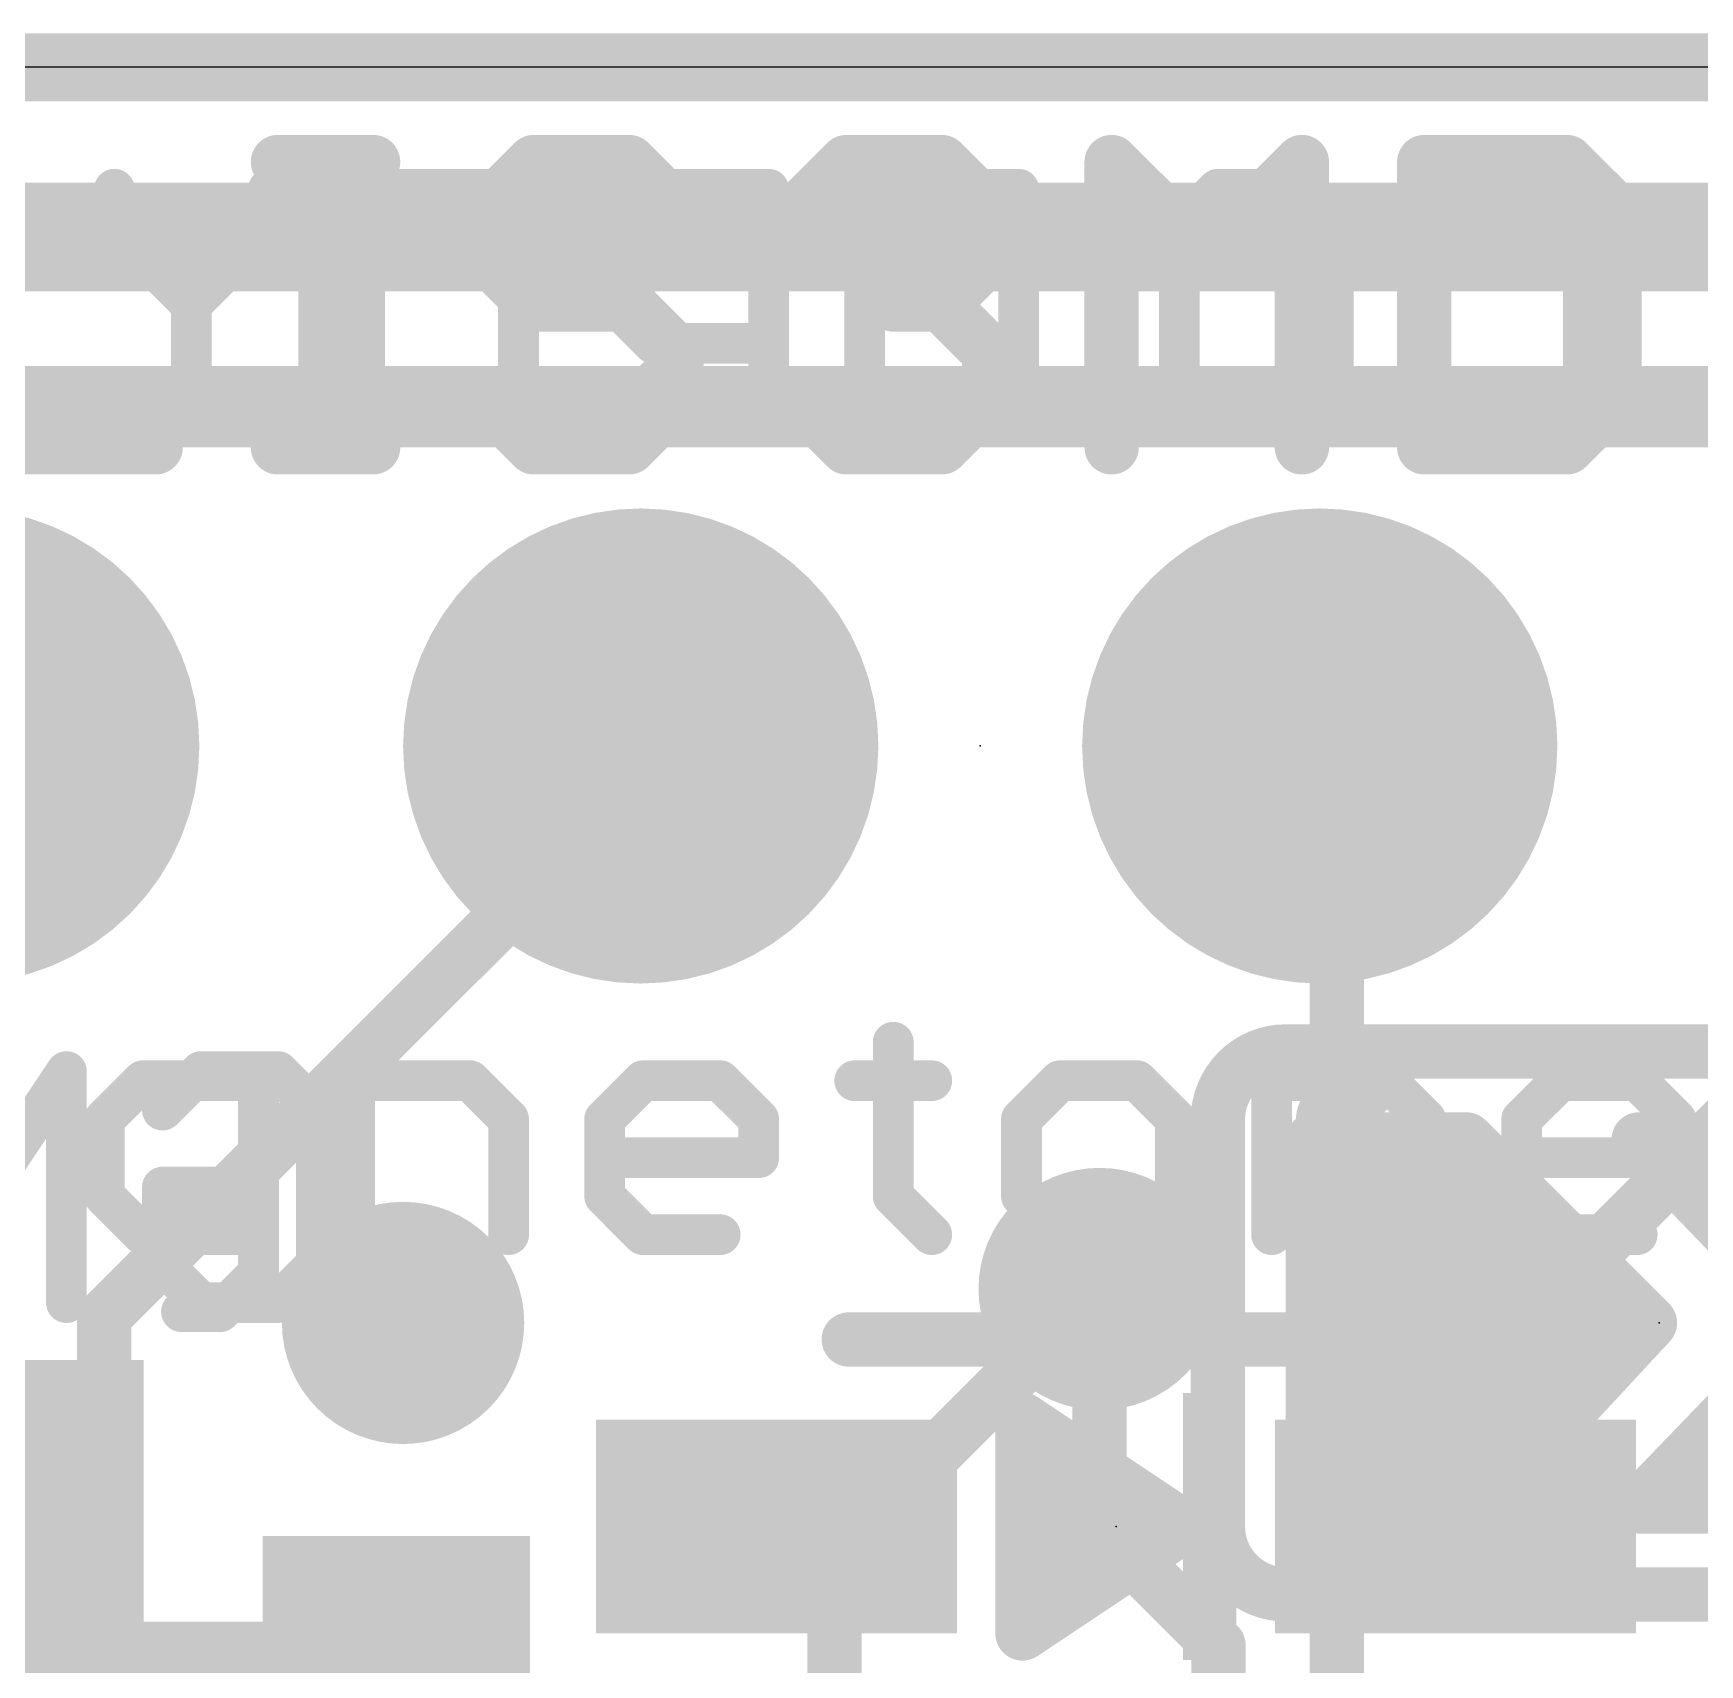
# Model space of a CAD drawing. Extents: x -0.1 to 25.5, y -0.1 to 17.9.
# Drawn here: x 9.16 to 15.39, y 11.8 to 17.91 of the extents above; entities that cross this region are included whole.
import ezdxf

# ---------------------------------------------------------------- set-up
doc = ezdxf.new("R2010")
doc.units = 0
for name, color, linetype in [('1', 12, 'CONTINUOUS'), ('16', 5, 'CONTINUOUS'), ('17', 110, 'CONTINUOUS'), ('18', 110, 'CONTINUOUS'), ('20', 53, 'CONTINUOUS'), ('21', 40, 'CONTINUOUS'), ('22', 6, 'CONTINUOUS'), ('23', 40, 'CONTINUOUS'), ('24', 6, 'CONTINUOUS')]:
    doc.layers.add(name, color=color, linetype=linetype)

# ---------------------------------------------------------------- blocks, each defined once
blk = doc.blocks.new('RECT')
blk.add_solid([(-0.5, -0.5), (0.5, -0.5), (-0.5, 0.5), (0.5, 0.5)])
blk = doc.blocks.new('ROUNDP')
at = {"const_width": 0.5}
blk.add_lwpolyline([(0, -0.25, 1), (0, 0.25, 1), (0, -0.25)], format="xyb", dxfattribs=at)
blk = doc.blocks.new('RECT121920X243840R50')
at = {"const_width": 0.1905}
blk.add_lwpolyline([(0.2858, -0.5715), (0.2858, 0.5715, 0.4142), (0.1905, 0.6668), (-0.1905, 0.6668, 0.4142), (-0.2858, 0.5715), (-0.2858, -0.5715, 0.4142), (-0.1905, -0.6668), (0.1905, -0.6668, 0.4142)], format="xyb", close=True, dxfattribs=at)
blk.add_solid([(-0.2159, -0.5969), (0.2159, -0.5969), (-0.2159, 0.5969), (0.2159, 0.5969)])
blk = doc.blocks.new('ROUNDV')
at = {"const_width": 0.5}
blk.add_lwpolyline([(0, -0.25, 1), (0, 0.25, 1), (0, -0.25)], format="xyb", dxfattribs=at)

msp = doc.modelspace()

# ---------------------------------------------------------------- linework, layer by layer
at = {"layer": '1'}
for points, const_width in [([(0, 17.78), (25.4, 17.78)], 0.254), ([(17.399, 16.51), (7.239, 16.51)], 0.3048), ([(16.51, 14.859), (14.478, 12.827)], 0.2032), ([(13.1466, 13.208), (12.2576, 12.319)], 0.2032), ([(14.478, 12.319), (14.478, 12.827)], 0.2032), ([(11.938, 12.319), (12.1548, 12.1022)], 0.2032), ([(12.2576, 12.319), (11.938, 12.319)], 0.2032), ([(8.951, 12.192), (9.332, 11.811)], 0.3048), ([(12.1548, 12.1022), (12.1548, 10.9474)], 0.2032), ([(9.332, 11.811), (10.4512, 11.811)], 0.3048), ([(10.4512, 11.811), (10.5156, 11.7466)], 0.3048)]:
    msp.add_lwpolyline(points, dxfattribs=dict(at, const_width=const_width))
for points, const_width in [([(13.1825, 13.1721, 1), (13.1107, 13.2439)], 0.1016), ([(14.5288, 12.827, 1), (14.4272, 12.827)], 0.1016), ([(14.4421, 12.8629, 1), (14.5139, 12.7911)], 0.1016), ([(11.9739, 12.3549, 1), (11.9021, 12.2831)], 0.1016), ([(11.938, 12.3698, 1), (11.938, 12.2682)], 0.1016), ([(12.2217, 12.3549, 1), (12.2935, 12.2831)], 0.1016), ([(12.2576, 12.2682, 1), (12.2576, 12.3698)], 0.1016), ([(14.4272, 12.319, 1), (14.5288, 12.319)], 0.1016), ([(12.2056, 12.1022, 1), (12.104, 12.1022)], 0.1016), ([(12.1189, 12.0663, 1), (12.1907, 12.1381)], 0.1016), ([(9.332, 11.8872, 1), (9.332, 11.7348)], 0.1524), ([(9.2781, 11.7571, 1), (9.3859, 11.8649)], 0.1524), ([(10.5051, 11.8649, 1), (10.3973, 11.7571)], 0.1524), ([(10.4512, 11.7348, 1), (10.4512, 11.8872)], 0.1524), ([(10.4617, 11.6927, 1), (10.5695, 11.8005)], 0.1524)]:
    msp.add_lwpolyline(points, format="xyb", dxfattribs=dict(at, const_width=const_width))
at = {"layer": '16'}
for points, const_width in [([(0, 17.78), (25.4, 17.78)], 0.254), ([(7.874, 17.145), (17.399, 17.145)], 0.4064), ([(11.43, 15.113), (11.43, 15.24)], 0.2032), ([(14.0335, 15.1765), (13.97, 15.24)], 0.2032), ([(14.0335, 15.1765), (14.0335, 13.843)], 0.2032), ([(9.4234, 13.1064), (11.43, 15.113)], 0.2032), ([(14.0335, 13.2715), (14.0335, 13.843)], 0.3048), ([(14.0335, 13.843), (14.0335, 13.081)], 0.2032), ([(14.5185, 13.7676), (13.947, 13.7676)], 0.2032), ([(13.947, 13.7676), (13.947, 12.3944)], 0.2032), ([(15.2051, 13.081), (14.5185, 13.7676)], 0.2032), ([(15.8242, 13.081), (15.163, 13.7676)], 0.2032), ([(15.163, 13.7676), (16.533, 13.7676)], 0.2032), ([(13.947, 13.6144), (14.6717, 13.6144)], 0.2032), ([(15.3105, 13.6144), (16.533, 13.6144)], 0.2032), ([(13.947, 13.4112), (14.8749, 13.4112)], 0.2032), ([(14.224, 13.081), (14.0335, 13.2715)], 0.3048), ([(13.1466, 12.319), (13.1466, 13.208)], 0.2032), ([(13.947, 13.208), (15.0781, 13.208)], 0.2032), ([(9.4234, 7.9756), (9.4234, 13.1064)], 0.2032), ([(14.0335, 13.081), (14.0335, 8.9535)], 0.2032), ([(14.224, 13.081), (14.0335, 13.081)], 0.2032), ([(14.5685, 12.3944), (15.2051, 13.081)], 0.2032), ([(15.163, 12.3944), (15.8242, 13.081)], 0.2032), ([(13.947, 13.0048), (15.1344, 13.0048)], 0.2032), ([(13.947, 12.8016), (14.946, 12.8016)], 0.2032), ([(13.947, 12.5984), (14.7576, 12.5984)], 0.2032), ([(15.3595, 12.5984), (16.533, 12.5984)], 0.2032), ([(13.947, 12.3952), (14.5692, 12.3952)], 0.2032), ([(13.947, 12.3944), (14.5685, 12.3944)], 0.2032), ([(16.533, 12.3944), (15.163, 12.3944)], 0.2032), ([(15.1638, 12.3952), (16.533, 12.3952)], 0.2032), ([(13.5911, 11.8745), (13.1466, 12.319)], 0.2032), ([(13.5911, 11.8745), (13.5911, 8.7609)], 0.2032)]:
    msp.add_lwpolyline(points, dxfattribs=dict(at, const_width=const_width))
for points, const_width in [([(11.4808, 15.24, 1), (11.3792, 15.24)], 0.1016), ([(14.0059, 15.2759, 1), (13.9341, 15.2041)], 0.1016), ([(14.0843, 15.1765, 1), (13.9827, 15.1765)], 0.1016), ([(11.4659, 15.0771, 1), (11.3941, 15.1489)], 0.1016), ([(13.9976, 15.1406, 1), (14.0694, 15.2124)], 0.1016), ([(11.3792, 15.113, 1), (11.4808, 15.113)], 0.1016), ([(14.1097, 13.843, 1), (13.9573, 13.843)], 0.1524), ([(14.0843, 13.843, 1), (13.9827, 13.843)], 0.1016), ([(13.947, 13.8184, 1), (13.947, 13.7168)], 0.1016), ([(13.9978, 13.7676, 1), (13.8962, 13.7676)], 0.1016), ([(13.9827, 13.843, 1), (14.0843, 13.843)], 0.1016), ([(14.5544, 13.8035, 1), (14.4826, 13.7317)], 0.1016), ([(14.5185, 13.7168, 1), (14.5185, 13.8184)], 0.1016), ([(15.1996, 13.8028, 1), (15.1264, 13.7324)], 0.1016), ([(15.163, 13.8184, 1), (15.163, 13.7168)], 0.1016), ([(13.947, 13.6652, 1), (13.947, 13.5636)], 0.1016), ([(14.6717, 13.5636, 1), (14.6717, 13.6652)], 0.1016), ([(15.3105, 13.6652, 1), (15.3105, 13.5636)], 0.1016), ([(13.947, 13.462, 1), (13.947, 13.3604)], 0.1016), ([(14.8749, 13.3604, 1), (14.8749, 13.462)], 0.1016), ([(14.0874, 13.3254, 1), (13.9796, 13.2176)], 0.1524), ([(13.9573, 13.2715, 1), (14.1097, 13.2715)], 0.1524), ([(13.1974, 13.208, 1), (13.0958, 13.208)], 0.1016), ([(13.947, 13.2588, 1), (13.947, 13.1572)], 0.1016), ([(15.0781, 13.1572, 1), (15.0781, 13.2588)], 0.1016), ([(9.4742, 13.1064, 1), (9.3726, 13.1064)], 0.1016), ([(9.3875, 13.1423, 1), (9.4593, 13.0705)], 0.1016), ([(14.0843, 13.081, 1), (13.9827, 13.081)], 0.1016), ([(14.0335, 13.1318, 1), (14.0335, 13.0302)], 0.1016), ([(14.1701, 13.0271, 1), (14.2779, 13.1349)], 0.1524), ([(14.224, 13.0302, 1), (14.224, 13.1318)], 0.1016), ([(15.2424, 13.0465, 1), (15.1678, 13.1155)], 0.1016), ([(15.1692, 13.0451, 1), (15.241, 13.1169)], 0.1016), ([(13.947, 13.0556, 1), (13.947, 12.954)], 0.1016), ([(13.9827, 13.081, 1), (14.0843, 13.081)], 0.1016), ([(15.1344, 12.954, 1), (15.1344, 13.0556)], 0.1016), ([(13.947, 12.8524, 1), (13.947, 12.7508)], 0.1016), ([(14.946, 12.7508, 1), (14.946, 12.8524)], 0.1016), ([(13.947, 12.6492, 1), (13.947, 12.5476)], 0.1016), ([(14.7576, 12.5476, 1), (14.7576, 12.6492)], 0.1016), ([(15.3595, 12.6492, 1), (15.3595, 12.5476)], 0.1016), ([(13.947, 12.446, 1), (13.947, 12.3444)], 0.1016), ([(13.947, 12.4452, 1), (13.947, 12.3436)], 0.1016), ([(14.5312, 12.4289, 1), (14.6058, 12.3599)], 0.1016), ([(14.5685, 12.3436, 1), (14.5685, 12.4452)], 0.1016), ([(14.5692, 12.3444, 1), (14.5692, 12.446)], 0.1016), ([(15.163, 12.4452, 1), (15.163, 12.3436)], 0.1016), ([(15.1264, 12.4296, 1), (15.1996, 12.3592)], 0.1016), ([(15.1638, 12.446, 1), (15.1638, 12.3444)], 0.1016), ([(13.1825, 12.3549, 1), (13.1107, 12.2831)], 0.1016), ([(13.8962, 12.3944, 1), (13.9978, 12.3944)], 0.1016), ([(13.0958, 12.319, 1), (13.1974, 12.319)], 0.1016), ([(13.6419, 11.8745, 1), (13.5403, 11.8745)], 0.1016), ([(13.5552, 11.8386, 1), (13.627, 11.9104)], 0.1016)]:
    msp.add_lwpolyline(points, format="xyb", dxfattribs=dict(at, const_width=const_width))
at = {"layer": '20'}
msp.add_line((22.86, 17.78), (2.54, 17.78), dxfattribs=at)
at = {"layer": '21'}
for points, const_width in [([(10.073, 17.4253), (10.4289, 17.4253)], 0.2032), ([(10.251, 16.3576), (10.251, 17.4253)], 0.2032), ([(11.0305, 17.4253), (10.8526, 17.2474)], 0.2032), ([(11.3865, 17.4253), (11.0305, 17.4253)], 0.2032), ([(11.5644, 17.2474), (11.3865, 17.4253)], 0.2032), ([(12.022, 17.2474), (12.1999, 17.4253)], 0.2032), ([(12.1999, 17.4253), (12.5559, 17.4253)], 0.2032), ([(12.5559, 17.4253), (12.7338, 17.2474)], 0.2032), ([(13.1914, 16.3576), (13.1914, 17.4253)], 0.2032), ([(13.1914, 17.4253), (13.5473, 17.0694)], 0.2032), ([(13.5473, 17.0694), (13.9032, 17.4253)], 0.2032), ([(13.9032, 17.4253), (13.9032, 16.3576)], 0.2032), ([(14.3608, 17.4253), (14.3608, 16.3576)], 0.2032), ([(14.8946, 17.4253), (14.3608, 17.4253)], 0.2032), ([(15.0726, 17.2474), (14.8946, 17.4253)], 0.2032), ([(10.8526, 17.2474), (10.8526, 17.0694)], 0.2032), ([(12.7338, 17.2474), (12.7338, 17.0694)], 0.2032), ([(15.0726, 16.5356), (15.0726, 17.2474)], 0.2032), ([(10.8526, 17.0694), (11.0305, 16.8915)], 0.2032), ([(12.7338, 17.0694), (12.5559, 16.8915)], 0.2032), ([(11.0305, 16.8915), (11.3865, 16.8915)], 0.2032), ([(11.3865, 16.8915), (11.5644, 16.7135)], 0.2032), ([(12.5559, 16.8915), (12.3779, 16.8915)], 0.2032), ([(12.5559, 16.8915), (12.7338, 16.7135)], 0.2032), ([(11.5644, 16.7135), (11.5644, 16.5356)], 0.2032), ([(12.7338, 16.7135), (12.7338, 16.5356)], 0.2032), ([(11.0305, 16.3576), (10.8526, 16.5356)], 0.2032), ([(11.5644, 16.5356), (11.3865, 16.3576)], 0.2032), ([(12.1999, 16.3576), (12.022, 16.5356)], 0.2032), ([(12.7338, 16.5356), (12.5559, 16.3576)], 0.2032), ([(14.8946, 16.3576), (15.0726, 16.5356)], 0.2032), ([(8.9036, 16.3576), (9.6154, 16.3576)], 0.2032), ([(10.073, 16.3576), (10.4289, 16.3576)], 0.2032), ([(11.3865, 16.3576), (11.0305, 16.3576)], 0.2032), ([(12.5559, 16.3576), (12.1999, 16.3576)], 0.2032), ([(14.3608, 16.3576), (14.8946, 16.3576)], 0.2032), ([(12.3745, 14.1315), (12.3745, 13.5553)], 0.1524), ([(9.568, 13.9874), (9.4239, 13.8434)], 0.1524), ([(10.0001, 13.9874), (9.568, 13.9874)], 0.1524), ([(10.0001, 13.2671), (10.0001, 13.9874)], 0.1524), ([(10.3594, 13.4112), (10.3594, 13.9874)], 0.1524), ([(10.3594, 13.9874), (10.7916, 13.9874)], 0.1524), ([(10.7916, 13.9874), (10.9357, 13.8434)], 0.1524), ([(11.295, 13.8434), (11.439, 13.9874)], 0.1524), ([(11.439, 13.9874), (11.7271, 13.9874)], 0.1524), ([(11.7271, 13.9874), (11.8712, 13.8434)], 0.1524), ([(12.2305, 13.9874), (12.5186, 13.9874)], 0.1524), ([(12.9982, 13.9874), (12.8542, 13.8434)], 0.1524), ([(13.2863, 13.9874), (12.9982, 13.9874)], 0.1524), ([(13.4304, 13.8434), (13.2863, 13.9874)], 0.1524), ([(13.7897, 13.4112), (13.7897, 13.9874)], 0.1524), ([(13.7897, 13.9874), (13.9337, 13.9874)], 0.1524), ([(13.9337, 13.9874), (14.0778, 13.8434)], 0.1524), ([(14.0778, 13.8434), (14.2218, 13.9874)], 0.1524), ([(14.2218, 13.9874), (14.3659, 13.8434)], 0.1524), ([(14.7252, 13.8434), (14.8693, 13.9874)], 0.1524), ([(14.8693, 13.9874), (15.1574, 13.9874)], 0.1524), ([(15.1574, 13.9874), (15.3014, 13.8434)], 0.1524), ([(9.4239, 13.8434), (9.4239, 13.5553)], 0.1524), ([(10.9357, 13.8434), (10.9357, 13.4112)], 0.1524), ([(11.295, 13.5553), (11.295, 13.8434)], 0.1524), ([(11.8712, 13.8434), (11.8712, 13.6993)], 0.1524), ([(12.8542, 13.8434), (12.8542, 13.5553)], 0.1524), ([(13.4304, 13.5553), (13.4304, 13.8434)], 0.1524), ([(14.0778, 13.8434), (14.0778, 13.4112)], 0.1524), ([(14.3659, 13.8434), (14.3659, 13.4112)], 0.1524), ([(14.7252, 13.5553), (14.7252, 13.8434)], 0.1524), ([(15.3014, 13.8434), (15.3014, 13.6993)], 0.1524), ([(11.8712, 13.6993), (11.295, 13.6993)], 0.1524), ([(15.3014, 13.6993), (14.7252, 13.6993)], 0.1524), ([(9.4239, 13.5553), (9.568, 13.4112)], 0.1524), ([(11.439, 13.4112), (11.295, 13.5553)], 0.1524), ([(12.3745, 13.5553), (12.5186, 13.4112)], 0.1524), ([(12.8542, 13.5553), (12.9982, 13.4112)], 0.1524), ([(13.2863, 13.4112), (13.4304, 13.5553)], 0.1524), ([(14.8693, 13.4112), (14.7252, 13.5553)], 0.1524), ([(9.568, 13.4112), (10.0001, 13.4112)], 0.1524), ([(11.7271, 13.4112), (11.439, 13.4112)], 0.1524), ([(12.9982, 13.4112), (13.2863, 13.4112)], 0.1524), ([(15.1574, 13.4112), (14.8693, 13.4112)], 0.1524), ([(9.8561, 13.1231), (10.0001, 13.2671)], 0.1524), ([(9.712, 13.1231), (9.8561, 13.1231)], 0.1524), ([(12.208, 13.019), (14.208, 13.019)], 0.2032), ([(12.858, 11.919), (12.858, 12.719)], 0.2032), ([(12.858, 12.719), (13.458, 12.319)], 0.2032), ([(13.008, 12.119), (13.008, 12.519)], 0.2032), ([(13.008, 12.519), (13.308, 12.319)], 0.2032), ([(13.008, 12.3952), (13.1937, 12.3952)], 0.2032), ([(13.458, 12.319), (12.858, 11.919)], 0.2032), ([(13.308, 12.319), (13.008, 12.119)], 0.2032), ([(13.008, 12.192), (13.1175, 12.192)], 0.2032)]:
    msp.add_lwpolyline(points, dxfattribs=dict(at, const_width=const_width))
for points, const_width in [([(10.073, 17.4761, 1), (10.073, 17.3745)], 0.1016), ([(10.3018, 17.4253, 1), (10.2002, 17.4253)], 0.1016), ([(10.4289, 17.3745, 1), (10.4289, 17.4761)], 0.1016), ([(11.0305, 17.4761, 1), (11.0305, 17.3745)], 0.1016), ([(11.0665, 17.3894, 1), (10.9946, 17.4612)], 0.1016), ([(11.4224, 17.4612, 1), (11.3505, 17.3894)], 0.1016), ([(11.3865, 17.3745, 1), (11.3865, 17.4761)], 0.1016), ([(12.1999, 17.4761, 1), (12.1999, 17.3745)], 0.1016), ([(12.2359, 17.3894, 1), (12.164, 17.4612)], 0.1016), ([(12.5918, 17.4612, 1), (12.5199, 17.3894)], 0.1016), ([(12.5559, 17.3745, 1), (12.5559, 17.4761)], 0.1016), ([(13.2422, 17.4253, 1), (13.1406, 17.4253)], 0.1016), ([(13.2273, 17.4612, 1), (13.1555, 17.3894)], 0.1016), ([(13.954, 17.4253, 1), (13.8524, 17.4253)], 0.1016), ([(13.9391, 17.3894, 1), (13.8673, 17.4612)], 0.1016), ([(14.4116, 17.4253, 1), (14.31, 17.4253)], 0.1016), ([(14.3608, 17.4761, 1), (14.3608, 17.3745)], 0.1016), ([(14.9306, 17.4612, 1), (14.8587, 17.3894)], 0.1016), ([(14.8946, 17.3745, 1), (14.8946, 17.4761)], 0.1016), ([(10.9034, 17.2474, 1), (10.8018, 17.2474)], 0.1016), ([(10.8167, 17.2833, 1), (10.8885, 17.2114)], 0.1016), ([(11.5285, 17.2114, 1), (11.6003, 17.2833)], 0.1016), ([(11.9861, 17.2833, 1), (12.0579, 17.2114)], 0.1016), ([(12.7846, 17.2474, 1), (12.683, 17.2474)], 0.1016), ([(12.6979, 17.2114, 1), (12.7697, 17.2833)], 0.1016), ([(15.1234, 17.2474, 1), (15.0218, 17.2474)], 0.1016), ([(15.0367, 17.2114, 1), (15.1085, 17.2833)], 0.1016), ([(10.8885, 17.1053, 1), (10.8167, 17.0335)], 0.1016), ([(12.7697, 17.0335, 1), (12.6979, 17.1053)], 0.1016), ([(13.5114, 17.1053, 1), (13.5832, 17.0335)], 0.1016), ([(13.5114, 17.0335, 1), (13.5832, 17.1053)], 0.1016), ([(10.8018, 17.0694, 1), (10.9034, 17.0694)], 0.1016), ([(12.683, 17.0694, 1), (12.7846, 17.0694)], 0.1016), ([(11.0305, 16.9423, 1), (11.0305, 16.8407)], 0.1016), ([(10.9946, 16.8555, 1), (11.0665, 16.9274)], 0.1016), ([(11.4224, 16.9274, 1), (11.3505, 16.8555)], 0.1016), ([(11.3865, 16.8407, 1), (11.3865, 16.9423)], 0.1016), ([(12.3779, 16.9423, 1), (12.3779, 16.8407)], 0.1016), ([(12.5918, 16.9274, 1), (12.5199, 16.8555)], 0.1016), ([(12.5199, 16.9274, 1), (12.5918, 16.8555)], 0.1016), ([(12.5559, 16.8407, 1), (12.5559, 16.9423)], 0.1016), ([(11.6152, 16.7135, 1), (11.5136, 16.7135)], 0.1016), ([(11.5285, 16.6776, 1), (11.6003, 16.7494)], 0.1016), ([(12.7846, 16.7135, 1), (12.683, 16.7135)], 0.1016), ([(12.6979, 16.6776, 1), (12.7697, 16.7494)], 0.1016), ([(10.8885, 16.5715, 1), (10.8167, 16.4996)], 0.1016), ([(11.5136, 16.5356, 1), (11.6152, 16.5356)], 0.1016), ([(11.6003, 16.4996, 1), (11.5285, 16.5715)], 0.1016), ([(12.0579, 16.5715, 1), (11.9861, 16.4996)], 0.1016), ([(12.683, 16.5356, 1), (12.7846, 16.5356)], 0.1016), ([(12.7697, 16.4996, 1), (12.6979, 16.5715)], 0.1016), ([(15.0218, 16.5356, 1), (15.1234, 16.5356)], 0.1016), ([(15.1085, 16.4996, 1), (15.0367, 16.5715)], 0.1016), ([(9.6154, 16.3068, 1), (9.6154, 16.4084)], 0.1016), ([(10.073, 16.4084, 1), (10.073, 16.3068)], 0.1016), ([(10.4289, 16.3068, 1), (10.4289, 16.4084)], 0.1016), ([(11.0305, 16.4084, 1), (11.0305, 16.3068)], 0.1016), ([(11.3865, 16.3068, 1), (11.3865, 16.4084)], 0.1016), ([(12.1999, 16.4084, 1), (12.1999, 16.3068)], 0.1016), ([(12.5559, 16.3068, 1), (12.5559, 16.4084)], 0.1016), ([(14.3608, 16.4084, 1), (14.3608, 16.3068)], 0.1016), ([(14.8946, 16.3068, 1), (14.8946, 16.4084)], 0.1016), ([(10.2002, 16.3576, 1), (10.3018, 16.3576)], 0.1016), ([(10.9946, 16.3217, 1), (11.0665, 16.3935)], 0.1016), ([(11.3505, 16.3935, 1), (11.4224, 16.3217)], 0.1016), ([(12.164, 16.3217, 1), (12.2359, 16.3935)], 0.1016), ([(12.5199, 16.3935, 1), (12.5918, 16.3217)], 0.1016), ([(13.1406, 16.3576, 1), (13.2422, 16.3576)], 0.1016), ([(13.8524, 16.3576, 1), (13.954, 16.3576)], 0.1016), ([(14.31, 16.3576, 1), (14.4116, 16.3576)], 0.1016), ([(14.8587, 16.3935, 1), (14.9306, 16.3217)], 0.1016), ([(12.4126, 14.1315, 1), (12.3364, 14.1315)], 0.0762), ([(9.568, 14.0255, 1), (9.568, 13.9493)], 0.0762), ([(9.5949, 13.9605, 1), (9.541, 14.0144)], 0.0762), ([(10.0382, 13.9874, 1), (9.962, 13.9874)], 0.0762), ([(10.0001, 13.9493, 1), (10.0001, 14.0255)], 0.0762), ([(10.3975, 13.9874, 1), (10.3213, 13.9874)], 0.0762), ([(10.3594, 14.0255, 1), (10.3594, 13.9493)], 0.0762), ([(10.8186, 14.0144, 1), (10.7647, 13.9605)], 0.0762), ([(10.7916, 13.9493, 1), (10.7916, 14.0255)], 0.0762), ([(11.439, 14.0255, 1), (11.439, 13.9493)], 0.0762), ([(11.466, 13.9605, 1), (11.4121, 14.0144)], 0.0762), ([(11.7541, 14.0144, 1), (11.7002, 13.9605)], 0.0762), ([(11.7271, 13.9493, 1), (11.7271, 14.0255)], 0.0762), ([(12.2305, 14.0255, 1), (12.2305, 13.9493)], 0.0762), ([(12.5186, 13.9493, 1), (12.5186, 14.0255)], 0.0762), ([(12.9982, 14.0255, 1), (12.9982, 13.9493)], 0.0762), ([(13.0252, 13.9605, 1), (12.9713, 14.0144)], 0.0762), ([(13.3133, 14.0144, 1), (13.2594, 13.9605)], 0.0762), ([(13.2863, 13.9493, 1), (13.2863, 14.0255)], 0.0762), ([(13.8278, 13.9874, 1), (13.7516, 13.9874)], 0.0762), ([(13.7897, 14.0255, 1), (13.7897, 13.9493)], 0.0762), ([(13.9607, 14.0144, 1), (13.9068, 13.9605)], 0.0762), ([(13.9337, 13.9493, 1), (13.9337, 14.0255)], 0.0762), ([(14.2488, 14.0144, 1), (14.1949, 13.9605)], 0.0762), ([(14.2488, 13.9605, 1), (14.1949, 14.0144)], 0.0762), ([(14.8693, 14.0255, 1), (14.8693, 13.9493)], 0.0762), ([(14.8962, 13.9605, 1), (14.8423, 14.0144)], 0.0762), ([(15.1843, 14.0144, 1), (15.1304, 13.9605)], 0.0762), ([(15.1574, 13.9493, 1), (15.1574, 14.0255)], 0.0762), ([(9.462, 13.8434, 1), (9.3858, 13.8434)], 0.0762), ([(9.397, 13.8703, 1), (9.4509, 13.8164)], 0.0762), ([(10.9738, 13.8434, 1), (10.8976, 13.8434)], 0.0762), ([(10.9087, 13.8164, 1), (10.9626, 13.8703)], 0.0762), ([(11.268, 13.8703, 1), (11.3219, 13.8164)], 0.0762), ([(11.3331, 13.8434, 1), (11.2569, 13.8434)], 0.0762), ([(11.9093, 13.8434, 1), (11.8331, 13.8434)], 0.0762), ([(11.8442, 13.8164, 1), (11.8981, 13.8703)], 0.0762), ([(12.8272, 13.8703, 1), (12.8811, 13.8164)], 0.0762), ([(12.8923, 13.8434, 1), (12.8161, 13.8434)], 0.0762), ([(13.4685, 13.8434, 1), (13.3923, 13.8434)], 0.0762), ([(13.4034, 13.8164, 1), (13.4573, 13.8703)], 0.0762), ([(14.0508, 13.8703, 1), (14.1047, 13.8164)], 0.0762), ([(14.1159, 13.8434, 1), (14.0397, 13.8434)], 0.0762), ([(14.0508, 13.8164, 1), (14.1047, 13.8703)], 0.0762), ([(14.404, 13.8434, 1), (14.3278, 13.8434)], 0.0762), ([(14.339, 13.8164, 1), (14.3928, 13.8703)], 0.0762), ([(14.7633, 13.8434, 1), (14.6871, 13.8434)], 0.0762), ([(14.6983, 13.8703, 1), (14.7521, 13.8164)], 0.0762), ([(15.3395, 13.8434, 1), (15.2633, 13.8434)], 0.0762), ([(15.2745, 13.8164, 1), (15.3284, 13.8703)], 0.0762), ([(11.295, 13.7374, 1), (11.295, 13.6612)], 0.0762), ([(11.8331, 13.6993, 1), (11.9093, 13.6993)], 0.0762), ([(11.8712, 13.6612, 1), (11.8712, 13.7374)], 0.0762), ([(14.7252, 13.7374, 1), (14.7252, 13.6612)], 0.0762), ([(15.2633, 13.6993, 1), (15.3395, 13.6993)], 0.0762), ([(15.3014, 13.6612, 1), (15.3014, 13.7374)], 0.0762), ([(9.4509, 13.5822, 1), (9.397, 13.5283)], 0.0762), ([(9.3858, 13.5553, 1), (9.462, 13.5553)], 0.0762), ([(11.3219, 13.5822, 1), (11.268, 13.5283)], 0.0762), ([(11.2569, 13.5553, 1), (11.3331, 13.5553)], 0.0762), ([(12.4015, 13.5822, 1), (12.3476, 13.5283)], 0.0762), ([(12.3364, 13.5553, 1), (12.4126, 13.5553)], 0.0762), ([(12.8811, 13.5822, 1), (12.8272, 13.5283)], 0.0762), ([(12.8161, 13.5553, 1), (12.8923, 13.5553)], 0.0762), ([(13.3923, 13.5553, 1), (13.4685, 13.5553)], 0.0762), ([(13.4573, 13.5283, 1), (13.4034, 13.5822)], 0.0762), ([(14.7521, 13.5822, 1), (14.6983, 13.5283)], 0.0762), ([(14.6871, 13.5553, 1), (14.7633, 13.5553)], 0.0762), ([(9.568, 13.4493, 1), (9.568, 13.3731)], 0.0762), ([(9.541, 13.3843, 1), (9.5949, 13.4381)], 0.0762), ([(10.0001, 13.3731, 1), (10.0001, 13.4493)], 0.0762), ([(11.439, 13.4493, 1), (11.439, 13.3731)], 0.0762), ([(11.4121, 13.3843, 1), (11.466, 13.4381)], 0.0762), ([(11.7271, 13.3731, 1), (11.7271, 13.4493)], 0.0762), ([(12.4916, 13.3843, 1), (12.5455, 13.4381)], 0.0762), ([(12.9982, 13.4493, 1), (12.9982, 13.3731)], 0.0762), ([(12.9713, 13.3843, 1), (13.0252, 13.4381)], 0.0762), ([(13.2594, 13.4381, 1), (13.3133, 13.3843)], 0.0762), ([(13.2863, 13.3731, 1), (13.2863, 13.4493)], 0.0762), ([(14.8693, 13.4493, 1), (14.8693, 13.3731)], 0.0762), ([(14.8423, 13.3843, 1), (14.8962, 13.4381)], 0.0762), ([(15.1574, 13.3731, 1), (15.1574, 13.4493)], 0.0762), ([(10.3213, 13.4112, 1), (10.3975, 13.4112)], 0.0762), ([(10.8976, 13.4112, 1), (10.9738, 13.4112)], 0.0762), ([(13.7516, 13.4112, 1), (13.8278, 13.4112)], 0.0762), ([(14.0397, 13.4112, 1), (14.1159, 13.4112)], 0.0762), ([(14.3278, 13.4112, 1), (14.404, 13.4112)], 0.0762), ([(10.0271, 13.2402, 1), (9.9732, 13.2941)], 0.0762), ([(9.962, 13.2671, 1), (10.0382, 13.2671)], 0.0762), ([(9.712, 13.1612, 1), (9.712, 13.085)], 0.0762), ([(9.8291, 13.15, 1), (9.883, 13.0961)], 0.0762), ([(9.8561, 13.085, 1), (9.8561, 13.1612)], 0.0762), ([(12.208, 13.0698, 1), (12.208, 12.9682)], 0.1016), ([(14.208, 12.9682, 1), (14.208, 13.0698)], 0.1016), ([(12.9088, 12.719, 1), (12.8072, 12.719)], 0.1016), ([(12.8862, 12.7613, 1), (12.8298, 12.6767)], 0.1016), ([(13.0588, 12.519, 1), (12.9572, 12.519)], 0.1016), ([(13.0362, 12.5613, 1), (12.9798, 12.4767)], 0.1016), ([(13.008, 12.446, 1), (13.008, 12.3444)], 0.1016), ([(13.1937, 12.3444, 1), (13.1937, 12.446)], 0.1016), ([(13.3362, 12.2767, 1), (13.2798, 12.3613)], 0.1016), ([(13.2798, 12.2767, 1), (13.3362, 12.3613)], 0.1016), ([(13.4862, 12.2767, 1), (13.4298, 12.3613)], 0.1016), ([(13.4298, 12.2767, 1), (13.4862, 12.3613)], 0.1016), ([(13.008, 12.2428, 1), (13.008, 12.1412)], 0.1016), ([(13.1175, 12.1412, 1), (13.1175, 12.2428)], 0.1016), ([(12.9798, 12.1613, 1), (13.0362, 12.0767)], 0.1016), ([(12.9572, 12.119, 1), (13.0588, 12.119)], 0.1016), ([(12.8298, 11.9613, 1), (12.8862, 11.8767)], 0.1016), ([(12.8072, 11.919, 1), (12.9088, 11.919)], 0.1016)]:
    msp.add_lwpolyline(points, format="xyb", dxfattribs=dict(at, const_width=const_width))
at = {"layer": '22'}
for points, const_width in [([(9.4611, 17.1795), (9.4611, 17.3235)], 0.1524), ([(10.0373, 17.3235), (10.0373, 17.1795)], 0.1524), ([(10.3966, 17.1795), (10.5406, 17.3235)], 0.1524), ([(10.5406, 17.3235), (10.9728, 17.3235)], 0.1524), ([(10.9728, 17.3235), (10.9728, 16.4592)], 0.1524), ([(11.4762, 17.3235), (11.3321, 17.1795)], 0.1524), ([(11.9083, 17.3235), (11.4762, 17.3235)], 0.1524), ([(11.9083, 16.4592), (11.9083, 17.3235)], 0.1524), ([(12.2676, 17.1795), (12.4117, 17.3235)], 0.1524), ([(12.4117, 17.3235), (12.8438, 17.3235)], 0.1524), ([(12.8438, 17.3235), (12.8438, 16.4592)], 0.1524), ([(13.4446, 17.1795), (13.5886, 17.3235)], 0.1524), ([(13.5886, 17.3235), (13.8767, 17.3235)], 0.1524), ([(13.8767, 17.3235), (14.0208, 17.1795)], 0.1524), ([(14.3801, 17.1795), (14.5242, 17.3235)], 0.1524), ([(14.5242, 17.3235), (14.9563, 17.3235)], 0.1524), ([(14.9563, 17.3235), (14.9563, 16.4592)], 0.1524), ([(9.7492, 16.8914), (9.4611, 17.1795)], 0.1524), ([(10.0373, 17.1795), (9.7492, 16.8914)], 0.1524), ([(10.3966, 16.6033), (10.3966, 17.1795)], 0.1524), ([(11.3321, 17.1795), (11.3321, 16.8914)], 0.1524), ([(12.2676, 16.6033), (12.2676, 17.1795)], 0.1524), ([(13.4446, 16.6033), (13.4446, 17.1795)], 0.1524), ([(14.0208, 17.1795), (14.0208, 16.6033)], 0.1524), ([(14.3801, 16.6033), (14.3801, 17.1795)], 0.1524), ([(9.7492, 16.8914), (9.7492, 16.4592)], 0.1524), ([(11.3321, 16.8914), (11.4762, 16.7473)], 0.1524), ([(11.6202, 16.7473), (11.3321, 16.4592)], 0.1524), ([(11.4762, 16.7473), (11.9083, 16.7473)], 0.1524), ([(10.5406, 16.4592), (10.3966, 16.6033)], 0.1524), ([(12.4117, 16.4592), (12.2676, 16.6033)], 0.1524), ([(13.5886, 16.4592), (13.4446, 16.6033)], 0.1524), ([(14.0208, 16.6033), (13.8767, 16.4592)], 0.1524), ([(14.5242, 16.4592), (14.3801, 16.6033)], 0.1524), ([(10.9728, 16.4592), (10.5406, 16.4592)], 0.1524), ([(12.8438, 16.4592), (12.4117, 16.4592)], 0.1524), ([(13.8767, 16.4592), (13.5886, 16.4592)], 0.1524), ([(14.9563, 16.4592), (14.5242, 16.4592)], 0.1524), ([(16.637, 14.097), (13.843, 14.097)], 0.2032), ([(9.2816, 14.0215), (8.7053, 13.1572)], 0.1524), ([(9.2816, 13.1572), (9.2816, 14.0215)], 0.1524), ([(9.6409, 13.8775), (9.7849, 14.0215)], 0.1524), ([(9.7849, 14.0215), (10.073, 14.0215)], 0.1524), ([(10.073, 14.0215), (10.2171, 13.8775)], 0.1524), ([(10.2171, 13.8775), (10.2171, 13.3013)], 0.1524), ([(13.589, 13.843), (13.589, 12.319)], 0.2032), ([(9.6409, 13.3013), (9.6409, 13.5894)], 0.1524), ([(9.6409, 13.5894), (9.929, 13.5894)], 0.1524), ([(9.7849, 13.1572), (9.6409, 13.3013)], 0.1524), ([(10.2171, 13.3013), (10.073, 13.1572)], 0.1524), ([(10.073, 13.1572), (9.7849, 13.1572)], 0.1524), ([(13.843, 12.065), (16.637, 12.065)], 0.2032)]:
    msp.add_lwpolyline(points, dxfattribs=dict(at, const_width=const_width))
for points, const_width in [([(9.4992, 17.3235, 1), (9.423, 17.3235)], 0.0762), ([(10.0754, 17.3235, 1), (9.9992, 17.3235)], 0.0762), ([(10.5406, 17.3616, 1), (10.5406, 17.2854)], 0.0762), ([(10.5676, 17.2966, 1), (10.5137, 17.3505)], 0.0762), ([(11.0109, 17.3235, 1), (10.9347, 17.3235)], 0.0762), ([(10.9728, 17.2854, 1), (10.9728, 17.3616)], 0.0762), ([(11.4762, 17.3616, 1), (11.4762, 17.2854)], 0.0762), ([(11.5031, 17.2966, 1), (11.4492, 17.3505)], 0.0762), ([(11.9464, 17.3235, 1), (11.8702, 17.3235)], 0.0762), ([(11.9083, 17.2854, 1), (11.9083, 17.3616)], 0.0762), ([(12.4117, 17.3616, 1), (12.4117, 17.2854)], 0.0762), ([(12.4386, 17.2966, 1), (12.3847, 17.3505)], 0.0762), ([(12.8819, 17.3235, 1), (12.8057, 17.3235)], 0.0762), ([(12.8438, 17.2854, 1), (12.8438, 17.3616)], 0.0762), ([(13.5886, 17.3616, 1), (13.5886, 17.2854)], 0.0762), ([(13.6156, 17.2966, 1), (13.5617, 17.3505)], 0.0762), ([(13.9037, 17.3505, 1), (13.8498, 17.2966)], 0.0762), ([(13.8767, 17.2854, 1), (13.8767, 17.3616)], 0.0762), ([(14.5242, 17.3616, 1), (14.5242, 17.2854)], 0.0762), ([(14.5511, 17.2966, 1), (14.4972, 17.3505)], 0.0762), ([(14.9944, 17.3235, 1), (14.9182, 17.3235)], 0.0762), ([(14.9563, 17.2854, 1), (14.9563, 17.3616)], 0.0762), ([(9.488, 17.2064, 1), (9.4341, 17.1525)], 0.0762), ([(9.423, 17.1795, 1), (9.4992, 17.1795)], 0.0762), ([(9.9992, 17.1795, 1), (10.0754, 17.1795)], 0.0762), ([(10.0642, 17.1525, 1), (10.0103, 17.2064)], 0.0762), ([(10.3696, 17.2064, 1), (10.4235, 17.1525)], 0.0762), ([(10.4347, 17.1795, 1), (10.3585, 17.1795)], 0.0762), ([(11.3702, 17.1795, 1), (11.294, 17.1795)], 0.0762), ([(11.3052, 17.2064, 1), (11.359, 17.1525)], 0.0762), ([(12.3057, 17.1795, 1), (12.2295, 17.1795)], 0.0762), ([(12.2407, 17.2064, 1), (12.2946, 17.1525)], 0.0762), ([(13.4176, 17.2064, 1), (13.4715, 17.1525)], 0.0762), ([(13.4827, 17.1795, 1), (13.4065, 17.1795)], 0.0762), ([(14.0589, 17.1795, 1), (13.9827, 17.1795)], 0.0762), ([(13.9939, 17.1525, 1), (14.0477, 17.2064)], 0.0762), ([(14.4182, 17.1795, 1), (14.342, 17.1795)], 0.0762), ([(14.3532, 17.2064, 1), (14.407, 17.1525)], 0.0762), ([(9.7222, 16.9183, 1), (9.7761, 16.8644)], 0.0762), ([(9.7873, 16.8914, 1), (9.7111, 16.8914)], 0.0762), ([(9.7222, 16.8644, 1), (9.7761, 16.9183)], 0.0762), ([(11.359, 16.9183, 1), (11.3052, 16.8644)], 0.0762), ([(11.294, 16.8914, 1), (11.3702, 16.8914)], 0.0762), ([(11.4762, 16.7854, 1), (11.4762, 16.7092)], 0.0762), ([(11.4492, 16.7204, 1), (11.5031, 16.7743)], 0.0762), ([(11.6471, 16.7204, 1), (11.5933, 16.7743)], 0.0762), ([(11.9083, 16.7092, 1), (11.9083, 16.7854)], 0.0762), ([(10.4235, 16.6302, 1), (10.3696, 16.5763)], 0.0762), ([(12.2946, 16.6302, 1), (12.2407, 16.5763)], 0.0762), ([(13.4715, 16.6302, 1), (13.4176, 16.5763)], 0.0762), ([(14.0477, 16.5763, 1), (13.9939, 16.6302)], 0.0762), ([(14.407, 16.6302, 1), (14.3532, 16.5763)], 0.0762), ([(10.3585, 16.6033, 1), (10.4347, 16.6033)], 0.0762), ([(12.2295, 16.6033, 1), (12.3057, 16.6033)], 0.0762), ([(13.4065, 16.6033, 1), (13.4827, 16.6033)], 0.0762), ([(13.9827, 16.6033, 1), (14.0589, 16.6033)], 0.0762), ([(14.342, 16.6033, 1), (14.4182, 16.6033)], 0.0762), ([(10.5406, 16.4973, 1), (10.5406, 16.4211)], 0.0762), ([(10.5137, 16.4323, 1), (10.5676, 16.4861)], 0.0762), ([(10.9728, 16.4211, 1), (10.9728, 16.4973)], 0.0762), ([(11.3052, 16.4861, 1), (11.359, 16.4323)], 0.0762), ([(12.4117, 16.4973, 1), (12.4117, 16.4211)], 0.0762), ([(12.3847, 16.4323, 1), (12.4386, 16.4861)], 0.0762), ([(12.8438, 16.4211, 1), (12.8438, 16.4973)], 0.0762), ([(13.5886, 16.4973, 1), (13.5886, 16.4211)], 0.0762), ([(13.5617, 16.4323, 1), (13.6156, 16.4861)], 0.0762), ([(13.8498, 16.4861, 1), (13.9037, 16.4323)], 0.0762), ([(13.8767, 16.4211, 1), (13.8767, 16.4973)], 0.0762), ([(14.5242, 16.4973, 1), (14.5242, 16.4211)], 0.0762), ([(14.4972, 16.4323, 1), (14.5511, 16.4861)], 0.0762), ([(14.9563, 16.4211, 1), (14.9563, 16.4973)], 0.0762), ([(9.7111, 16.4592, 1), (9.7873, 16.4592)], 0.0762), ([(10.9347, 16.4592, 1), (11.0109, 16.4592)], 0.0762), ([(11.8702, 16.4592, 1), (11.9464, 16.4592)], 0.0762), ([(12.8057, 16.4592, 1), (12.8819, 16.4592)], 0.0762), ([(14.9182, 16.4592, 1), (14.9944, 16.4592)], 0.0762), ([(13.843, 14.097, 0.4142), (13.589, 13.843)], 0.2032), ([(13.843, 14.1478, 1), (13.843, 14.0462)], 0.1016), ([(13.843, 14.0462, 1), (13.843, 14.1478)], 0.1016), ([(9.3197, 14.0215, 1), (9.2435, 14.0215)], 0.0762), ([(9.3133, 14.0004, 1), (9.2499, 14.0427)], 0.0762), ([(9.7849, 14.0596, 1), (9.7849, 13.9834)], 0.0762), ([(9.8119, 13.9946, 1), (9.758, 14.0485)], 0.0762), ([(10.1, 14.0485, 1), (10.0461, 13.9946)], 0.0762), ([(10.073, 13.9834, 1), (10.073, 14.0596)], 0.0762), ([(9.6139, 13.9044, 1), (9.6678, 13.8505)], 0.0762), ([(10.2552, 13.8775, 1), (10.179, 13.8775)], 0.0762), ([(10.1901, 13.8505, 1), (10.244, 13.9044)], 0.0762), ([(13.6398, 13.843, 1), (13.5382, 13.843)], 0.1016), ([(13.5382, 13.843, 1), (13.6398, 13.843)], 0.1016), ([(9.679, 13.5894, 1), (9.6028, 13.5894)], 0.0762), ([(9.6409, 13.6275, 1), (9.6409, 13.5513)], 0.0762), ([(9.929, 13.5513, 1), (9.929, 13.6275)], 0.0762), ([(9.6678, 13.3282, 1), (9.6139, 13.2743)], 0.0762), ([(9.6028, 13.3013, 1), (9.679, 13.3013)], 0.0762), ([(10.179, 13.3013, 1), (10.2552, 13.3013)], 0.0762), ([(10.244, 13.2743, 1), (10.1901, 13.3282)], 0.0762), ([(9.7849, 13.1953, 1), (9.7849, 13.1191)], 0.0762), ([(9.758, 13.1303, 1), (9.8119, 13.1841)], 0.0762), ([(10.0461, 13.1841, 1), (10.1, 13.1303)], 0.0762), ([(10.073, 13.1191, 1), (10.073, 13.1953)], 0.0762), ([(9.2435, 13.1572, 1), (9.3197, 13.1572)], 0.0762), ([(13.589, 12.319, 0.4142), (13.843, 12.065)], 0.2032), ([(13.6398, 12.319, 1), (13.5382, 12.319)], 0.1016), ([(13.5382, 12.319, 1), (13.6398, 12.319)], 0.1016), ([(13.843, 12.1158, 1), (13.843, 12.0142)], 0.1016), ([(13.843, 12.0142, 1), (13.843, 12.1158)], 0.1016)]:
    msp.add_lwpolyline(points, format="xyb", dxfattribs=dict(at, const_width=const_width))
at = {"layer": '23'}
for p in [(12.7, 15.24), (13.208, 12.319)]:
    msp.add_point(p, dxfattribs=at)
at = {"layer": '24'}
msp.add_point((15.24, 13.081), dxfattribs=at)

# ---------------------------------------------------------------- block references
at = {"layer": '1', "xscale": 1.24, "yscale": 1.5}
msp.add_blockref('RECT', (8.951, 12.192), dxfattribs=at)
at = {"layer": '1', "xscale": 1.35, "yscale": 0.8, "rotation": 180}
for p in [(11.938, 12.319), (14.478, 12.319)]:
    msp.add_blockref('RECT', p, dxfattribs=at)
at = {"layer": '1', "xscale": 1.075, "rotation": 90}
msp.add_blockref('RECT', (10.5156, 11.7466), dxfattribs=at)
at = {"layer": '16'}
msp.add_blockref('RECT121920X243840R50', (14.224, 13.081), dxfattribs=at)
at = {"layer": '17', "xscale": 1.778, "yscale": 1.778, "rotation": 90}
for p in [(8.89, 15.24), (8.89, 15.24), (11.43, 15.24), (11.43, 15.24), (13.97, 15.24), (13.97, 15.24)]:
    msp.add_blockref('ROUNDP', p, dxfattribs=at)
at = {"layer": '18', "xscale": 0.9064, "yscale": 0.9064}
for p in [(13.1466, 13.208), (13.1466, 13.208), (10.541, 13.081), (10.541, 13.081)]:
    msp.add_blockref('ROUNDV', p, dxfattribs=at)
at = {"layer": '21', "xscale": 0.2, "rotation": 180}
msp.add_blockref('RECT', (13.558, 12.319), dxfattribs=at)

doc.saveas('drawing.dxf')
